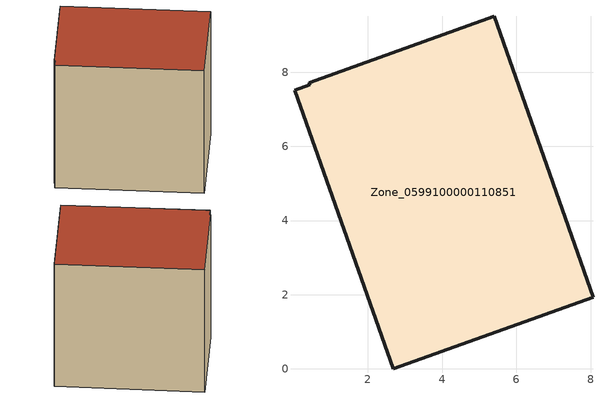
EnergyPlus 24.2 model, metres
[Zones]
Zone_0599100000110851
 floor ground (C_G): 0.02,7.51 0.43,7.66 0.41,7.72 5.4,9.51 8.07,1.94 2.68,0 z0
 wall outside (C_F): 8.07,1.94 5.4,9.51 0.41,7.72 0.43,7.66 0.02,7.51 2.68,0 8.07,1.94 z0:7.77
 roof outside (C_R): 0.43,7.66 0.02,7.51 2.68,0 8.07,1.94 5.4,9.51 0.41,7.72 z7.77
[BUILDING]
Pand.0599100000110851: North Axis=0; Terrain=City; Loads Convergence Tolerance Value=0.04; Temperature Convergence Tolerance Value=0.4; Solar Distribution=FullExterior; Maximum Number of Warmup Days=25; Minimum Number of Warmup Days=1
[Site:Location]
Rotterdam.The.Hague.AP_ZH_NLD Design_Conditions: Latitude=51.96; Longitude=4.45; Time Zone=1; Elevation=-4.5
[SITE:GROUNDTEMPERATURE:BUILDINGSURFACE]
18, 18, 18, 18, 18, 18, 18, 18, 18, 18, 18, 18
[MATERIAL] Thermal Absorptance=0.9; Solar Absorptance=0.7; Visible Absorptance=0.7
Name | Roughness | Thickness | Conductivity | Density | Specific Heat
G.TI.1946 | MediumSmooth | 0.15 | 1 | 540 | 1210
F.TI.1946 | Rough | 0.3 | 0.857143 | 1920 | 840
R.TI.1946 | MediumRough | 0.2 | 0.1 | 1500 | 1000
[CONSTRUCTION]
C_G: G.TI.1946
C_F: F.TI.1946
C_R: R.TI.1946
[ZONE]
Zone_0599100000110851: Type=1; Multiplier=1; Ceiling Height=Autocalculate; Volume=Autocalculate; Floor Area=autocalculate; Part of Total Floor Area=Yes
[ZONEINFILTRATION:DESIGNFLOWRATE]
Infil_Zone_0599100000110851: Zone or ZoneList or Space or SpaceList=Zone_0599100000110851; Schedule=AlwaysOn; Design Flow Rate Calculation Method=Flow/Area; Flow Rate per Floor Area=0.003; Constant Term Coefficient=1; Temperature Term Coefficient=0; Velocity Term Coefficient=0; Velocity Squared Term Coefficient=0
[HVACTEMPLATE:ZONE:IDEALLOADSAIRSYSTEM]
Zone_0599100000110851: Maximum Heating Supply Air Temperature=50; Minimum Cooling Supply Air Temperature=13; Maximum Heating Supply Air Humidity Ratio=0.0156; Minimum Cooling Supply Air Humidity Ratio=0.0077; Heating Limit=NoLimit; Cooling Limit=NoLimit; Dehumidification Control Type=ConstantSensibleHeatRatio; Cooling Sensible Heat Ratio=0.7; Dehumidification Setpoint=60; Humidification Control Type=None; Humidification Setpoint=30; Outdoor Air Method=None; Outdoor Air Flow Rate per Person=0.00944; Outdoor Air Flow Rate per Zone Floor Area=0; Outdoor Air Flow Rate per Zone=0; Demand Controlled Ventilation Type=None; Outdoor Air Economizer Type=NoEconomizer; Heat Recovery Type=None; Sensible Heat Recovery Effectiveness=0.7; Latent Heat Recovery Effectiveness=0.65
[ZONECONTROL:THERMOSTAT]
ThermostatControl_Zone_0599100000110851: Zone or ZoneList=Zone_0599100000110851; Control Type Schedule=DualSetpointControlType; Control 1=Thermostat_Zone_0599100000110851; Temperature Difference Between Cutout And Setpoint=0
[THERMOSTATSETPOINT:DUALSETPOINT]
Thermostat_Zone_0599100000110851: Heating Setpoint Temperature Schedule=HeatingSetpoint_Zone_0599100000110851; Cooling Setpoint Temperature Schedule=CoolingSetpoint_Zone_0599100000110851
[SCHEDULE:COMPACT]
HeatingSetpoint_Zone_0599100000110851: Through: 12/31, For: AllDays, Until: 24:00, 21
CoolingSetpoint_Zone_0599100000110851: Through: 12/31, For: AllDays, Until: 24:00, 24
DualSetpointControlType: Through: 12/31, For: AllDays, Until: 24:00, 4
AlwaysOn: Through: 12/31, For: AllDays, Until: 24:00, 1
